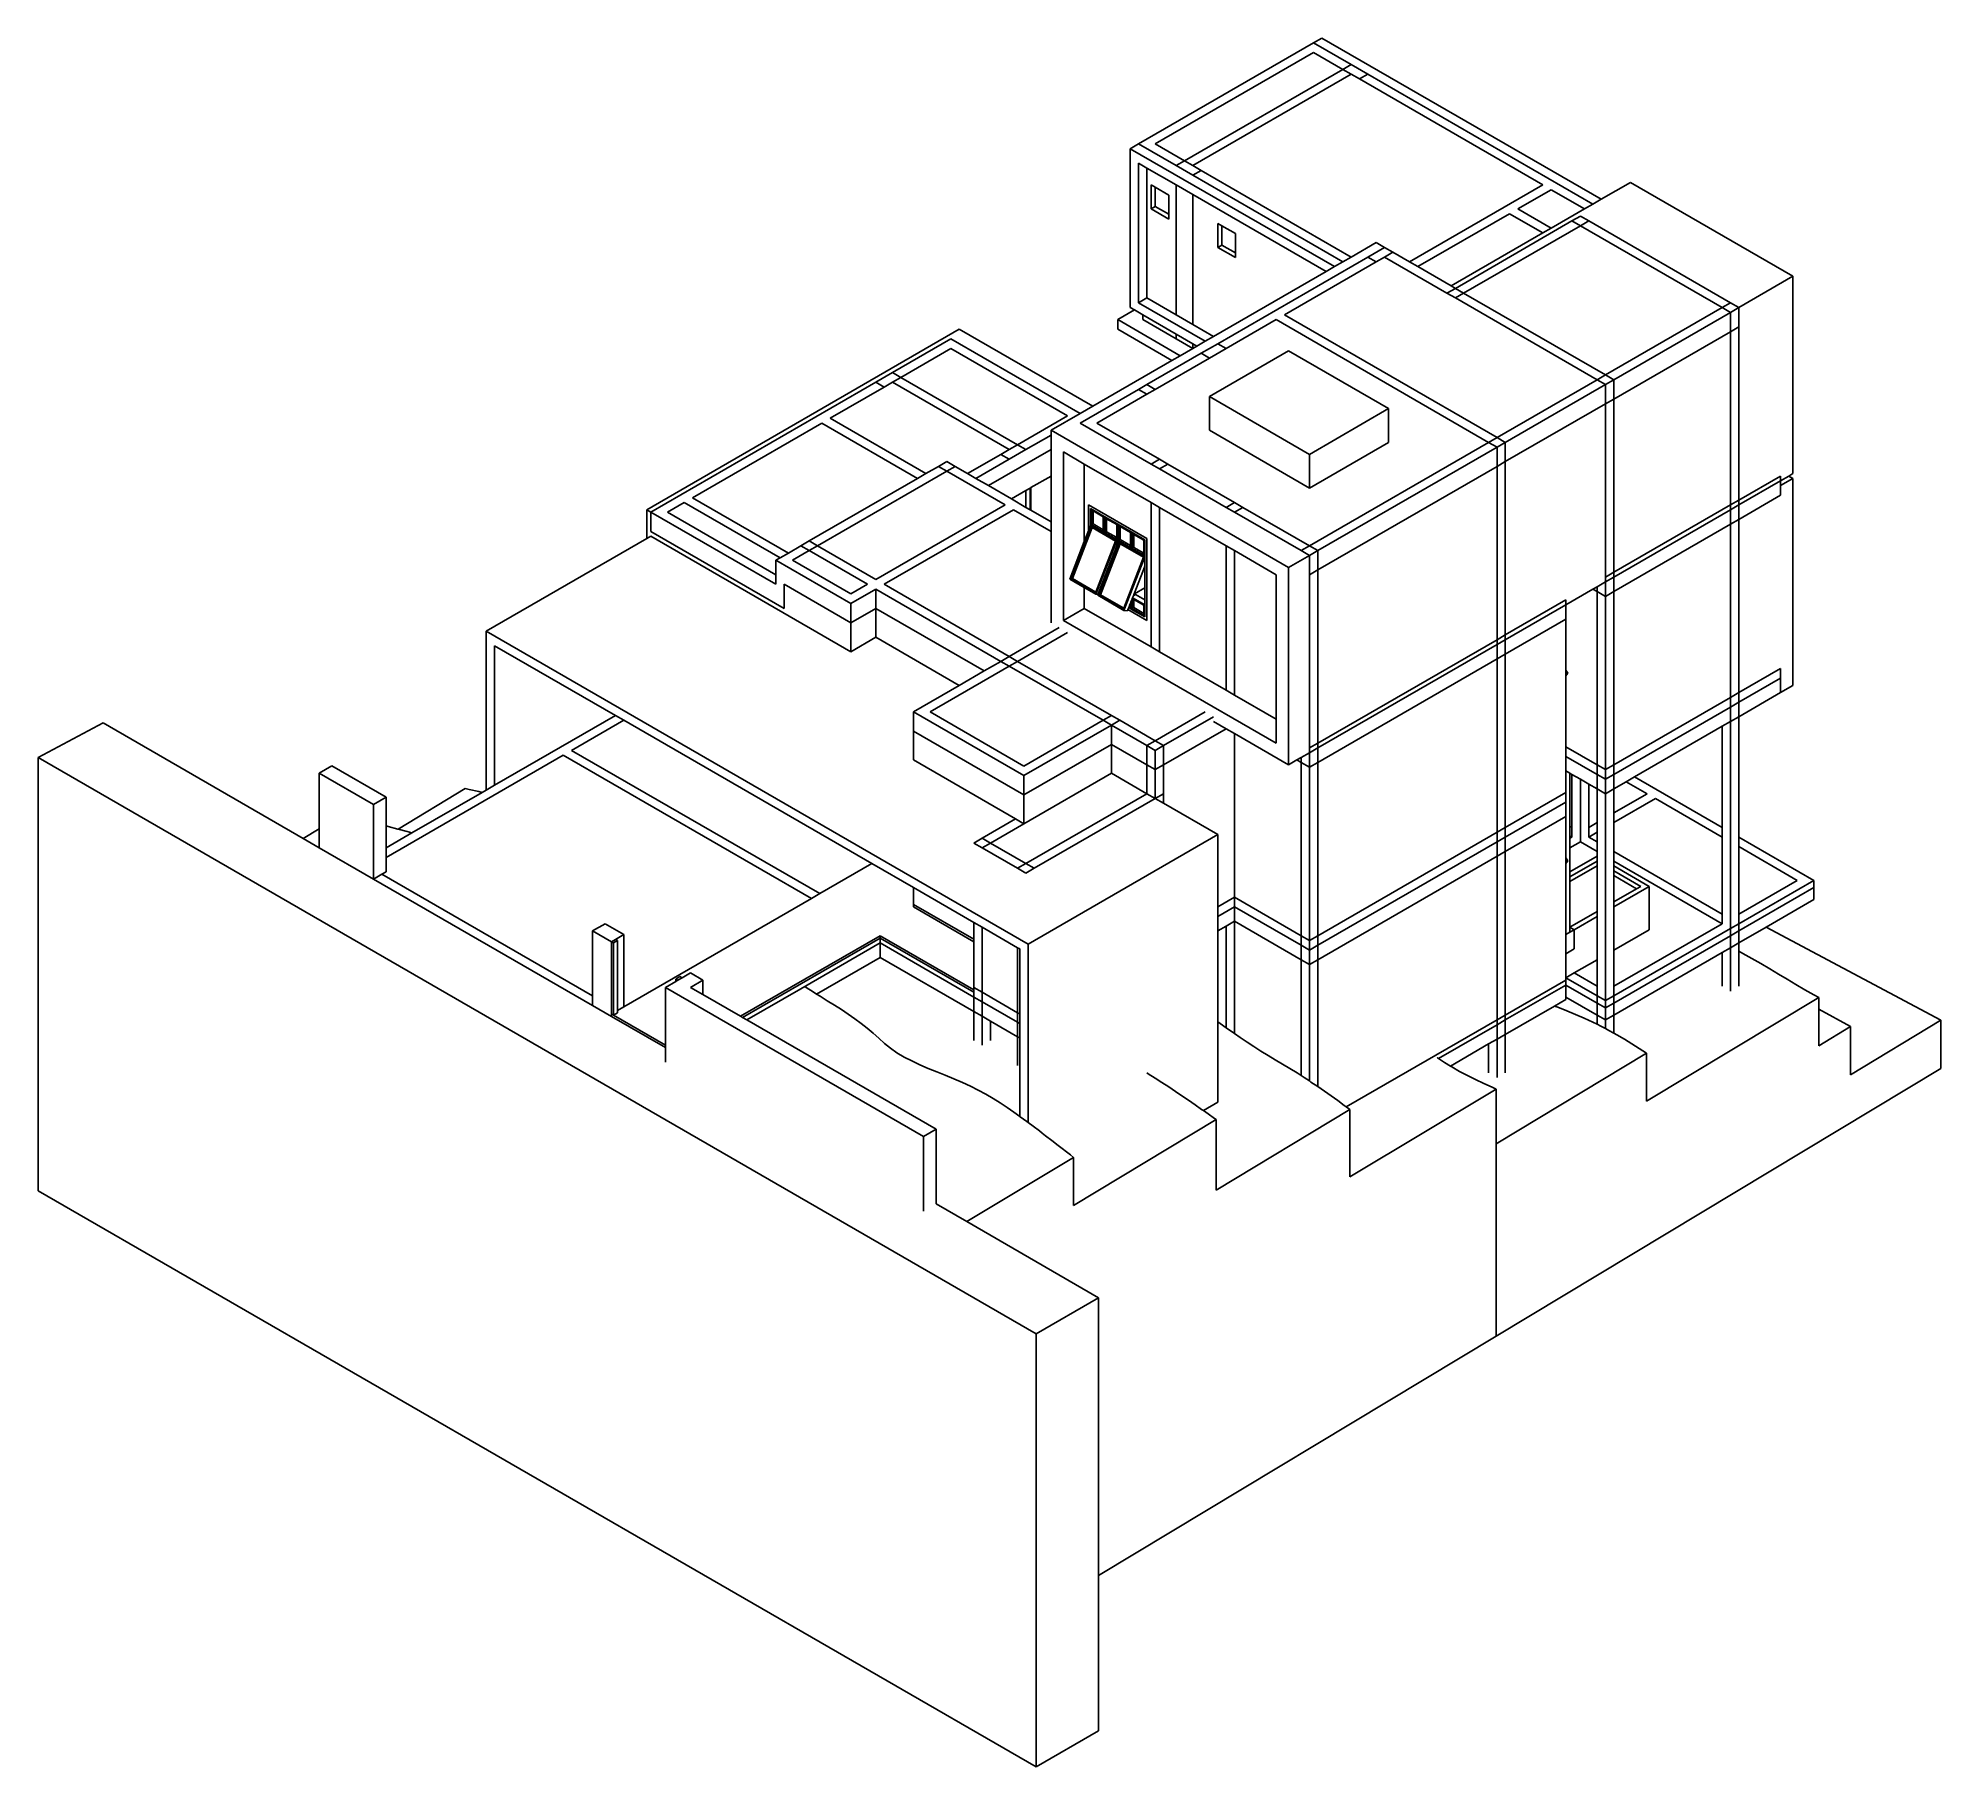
# Model space of a CAD drawing. Extents: x -16.1 to 16.2, y -14.7 to 14.6.
import ezdxf

# ---------------------------------------------------------------- set-up
doc = ezdxf.new("R2010")
doc.units = 0
doc.layers.get('0').update_dxf_attribs({"linetype": 'CONTINUOUS'})

msp = doc.modelspace()

# ---------------------------------------------------------------- linework, layer by layer
for p, q in [((5.525, 14.532), (2.556, 12.818)), ((5.667, 14.614), (5.525, 14.532)), ((5.525, 14.532), (6.162, 14.165)), ((10.404, 11.879), (5.667, 14.614)), ((2.838, 12.818), (5.525, 14.369)), ((5.525, 14.369), (6.02, 14.083)), ((3.333, 12.532), (6.02, 14.083)), ((3.475, 12.45), (6.162, 14.002)), ((6.02, 14.083), (6.162, 14.165)), ((6.02, 14.083), (6.162, 14.002)), ((6.162, 14.165), (6.445, 14.002)), ((6.162, 14.002), (6.303, 13.92)), ((6.303, 13.92), (6.445, 14.002)), ((6.303, 13.92), (9.414, 12.124)), ((6.445, 14.002), (10.263, 11.797)), ((2.556, 12.818), (2.414, 12.736)), ((2.414, 12.736), (2.414, 10.042)), ((2.414, 12.736), (5.879, 10.736)), ((2.556, 12.818), (3.192, 12.45)), ((2.838, 12.818), (3.333, 12.532)), ((2.556, 12.491), (2.556, 10.123)), ((2.556, 12.491), (2.697, 12.409)), ((2.697, 12.409), (2.697, 10.205)), ((2.697, 12.409), (3.192, 12.124)), ((3.192, 12.45), (3.333, 12.532)), ((3.192, 12.45), (3.475, 12.287)), ((3.333, 12.532), (3.475, 12.45)), ((3.475, 12.45), (3.616, 12.369)), ((3.475, 12.287), (3.616, 12.369)), ((3.475, 12.287), (6.02, 10.817)), ((3.616, 12.369), (6.162, 10.899)), ((2.768, 12.124), (2.768, 11.715)), ((2.838, 12.083), (2.768, 12.124)), ((2.838, 12.083), (2.838, 11.756)), ((3.068, 11.95), (2.838, 12.083)), ((3.068, 11.624), (3.068, 11.95)), ((3.192, 12.124), (3.475, 11.96)), ((3.192, 9.919), (3.192, 12.124)), ((3.475, 11.96), (5.738, 10.654)), ((3.475, 9.756), (3.475, 11.96)), ((7.152, 10.817), (9.414, 12.124)), ((8.99, 11.715), (9.556, 12.042)), ((9.556, 12.042), (10.122, 11.715)), ((10.404, 11.879), (10.899, 12.164)), ((10.899, 12.164), (13.657, 10.572)), ((2.768, 11.715), (2.838, 11.756)), ((2.768, 11.715), (3.068, 11.542)), ((2.838, 11.756), (3.068, 11.624)), ((3.068, 11.542), (3.068, 11.624)), ((7.293, 10.736), (8.849, 11.634)), ((8.849, 11.634), (9.414, 11.307)), ((8.99, 11.715), (9.556, 11.389)), ((9.556, 11.389), (10.122, 11.715)), ((10.122, 11.715), (10.263, 11.797)), ((10.263, 11.797), (10.404, 11.879)), ((3.899, 11.47), (3.899, 11.062)), ((3.97, 11.43), (3.899, 11.47)), ((3.97, 11.43), (3.97, 11.103)), ((4.2, 11.297), (3.97, 11.43)), ((7.859, 10.409), (9.414, 11.307)), ((7.93, 10.368), (9.909, 11.511)), ((8.071, 10.287), (10.051, 11.43)), ((9.414, 11.307), (9.556, 11.389)), ((9.909, 11.511), (10.051, 11.593)), ((9.909, 11.511), (10.051, 11.43)), ((10.051, 11.593), (10.192, 11.511)), ((10.051, 11.43), (10.192, 11.511)), ((10.051, 11.43), (12.455, 10.042)), ((10.192, 11.511), (12.596, 10.123)), ((3.899, 11.062), (3.97, 11.103)), ((3.899, 11.062), (4.2, 10.889)), ((3.97, 11.103), (4.2, 10.97)), ((4.2, 10.97), (4.2, 11.297)), ((6.586, 11.144), (6.162, 10.899)), ((6.445, 10.899), (6.727, 11.062)), ((6.727, 11.062), (6.586, 11.144)), ((6.727, 11.062), (6.869, 10.981)), ((6.727, 10.899), (6.869, 10.981)), ((7.152, 10.817), (6.869, 10.981)), ((5.738, 10.654), (3.828, 9.552)), ((3.899, 9.429), (6.445, 10.899)), ((4.2, 10.889), (4.2, 10.97)), ((5.03, 9.919), (6.586, 10.817)), ((5.879, 10.736), (5.738, 10.654)), ((6.02, 10.817), (5.879, 10.736)), ((6.162, 10.899), (6.02, 10.817)), ((6.445, 10.899), (6.586, 10.817)), ((6.586, 10.817), (6.727, 10.899)), ((6.727, 10.899), (7.788, 10.287)), ((7.293, 10.736), (7.152, 10.817)), ((7.859, 10.409), (7.293, 10.736)), ((7.788, 10.287), (7.93, 10.368)), ((7.859, 10.409), (7.93, 10.368)), ((7.93, 10.368), (8.071, 10.287)), ((12.738, 10.042), (13.657, 10.572)), ((13.657, 10.572), (13.657, 7.225)), ((2.485, 10.001), (2.414, 10.042)), ((2.697, 10.205), (2.556, 10.123)), ((2.556, 10.123), (3.687, 9.47)), ((2.697, 10.205), (3.192, 9.919)), ((7.788, 10.287), (7.93, 10.205)), ((7.93, 10.205), (8.071, 10.287)), ((7.93, 10.205), (10.334, 8.817)), ((8.071, 10.287), (10.475, 8.898)), ((10.475, 8.898), (12.455, 10.042)), ((12.455, 10.042), (12.596, 10.123)), ((12.455, 10.042), (12.596, 9.96)), ((12.596, 10.123), (12.738, 10.042)), ((12.738, 10.042), (12.596, 9.96)), ((12.738, 9.715), (12.738, 10.042)), ((2.202, 9.837), (2.485, 10.001)), ((2.202, 9.837), (3.263, 9.225)), ((2.202, 9.674), (2.202, 9.837)), ((2.626, 9.919), (2.485, 10.001)), ((2.626, 9.919), (2.626, 9.837)), ((2.626, 9.919), (3.192, 9.592)), ((2.626, 9.837), (3.192, 9.511)), ((3.192, 9.919), (3.475, 9.756)), ((3.475, 9.756), (3.828, 9.552)), ((4.04, 9.348), (4.889, 9.837)), ((4.889, 9.837), (8.495, 7.755)), ((5.03, 9.919), (8.637, 7.837)), ((12.596, 9.96), (10.617, 8.817)), ((12.596, 9.633), (12.596, 9.96)), ((12.596, 9.633), (12.738, 9.715)), ((12.738, 6.776), (12.738, 9.715)), ((-5.788, 6.612), (-0.485, 9.674)), ((-1.616, 8.939), (-0.626, 9.511)), ((-0.626, 9.511), (1.566, 8.245)), ((-0.485, 9.674), (1.778, 8.368)), ((3.121, 9.143), (2.202, 9.674)), ((3.192, 9.592), (3.475, 9.429)), ((3.192, 9.511), (3.192, 9.592)), ((3.192, 9.511), (3.475, 9.348)), ((3.475, 9.348), (3.475, 9.429)), ((3.475, 9.429), (3.545, 9.388)), ((3.545, 9.388), (3.475, 9.348)), ((3.687, 9.47), (3.545, 9.388)), ((3.616, 9.266), (3.899, 9.429)), ((3.828, 9.552), (3.687, 9.47)), ((3.899, 9.429), (4.04, 9.348)), ((12.596, 9.633), (10.617, 8.49)), ((12.596, 6.694), (12.596, 9.633)), ((-1.475, 8.858), (-0.626, 9.348)), ((-0.626, 9.348), (1.353, 8.204)), ((3.121, 9.143), (1.778, 8.368)), ((2.697, 8.735), (3.616, 9.266)), ((2.838, 8.654), (3.758, 9.184)), ((3.263, 9.225), (3.121, 9.143)), ((3.475, 9.348), (3.263, 9.225)), ((3.616, 9.266), (3.758, 9.184)), ((3.758, 9.184), (4.04, 9.348)), ((5.101, 9.307), (3.758, 8.531)), ((6.798, 8.327), (5.101, 9.307)), ((-5.718, 6.571), (-1.899, 8.776)), ((-1.899, 8.776), (-1.616, 8.939)), ((-1.899, 8.776), (-1.758, 8.694)), ((-1.758, 8.694), (-1.616, 8.776)), ((-1.616, 8.939), (-1.475, 8.858)), ((-1.616, 8.776), (-1.475, 8.858)), ((-1.616, 8.776), (0.363, 7.633)), ((-1.475, 8.858), (0.505, 7.715)), ((2.556, 8.654), (2.697, 8.735)), ((2.697, 8.735), (2.838, 8.654)), ((8.637, 7.837), (10.334, 8.817)), ((10.475, 8.735), (8.778, 7.755)), ((10.334, 8.817), (10.475, 8.898)), ((10.334, 8.817), (10.475, 8.735)), ((10.475, 8.898), (10.617, 8.817)), ((10.617, 8.817), (10.475, 8.735)), ((10.475, 8.409), (10.475, 8.735)), ((10.617, 8.49), (10.617, 8.817)), ((-2.677, 8.164), (-1.758, 8.694)), ((1.566, 8.082), (2.556, 8.654)), ((1.848, 8.082), (2.697, 8.572)), ((2.556, 8.654), (2.697, 8.572)), ((2.697, 8.572), (2.838, 8.654)), ((3.758, 7.96), (3.758, 8.531)), ((3.758, 8.531), (5.455, 7.551)), ((10.475, 8.409), (8.778, 7.429)), ((10.475, 8.409), (10.617, 8.49)), ((10.475, 5.469), (10.475, 8.409)), ((10.617, 5.551), (10.617, 8.49)), ((-5.011, 6.816), (-2.818, 8.082)), ((-2.818, 8.082), (-1.192, 7.143)), ((-2.677, 8.164), (-1.051, 7.225)), ((0.505, 7.715), (1.353, 8.204)), ((1.566, 8.245), (1.071, 7.96)), ((1.778, 8.368), (1.566, 8.245)), ((1.566, 8.082), (2.768, 7.388)), ((1.848, 8.082), (2.909, 7.47)), ((5.455, 7.551), (6.798, 8.327)), ((6.798, 7.755), (6.798, 8.327)), ((0.646, 7.633), (1.071, 7.878)), ((1.071, 7.96), (5.101, 5.632)), ((1.071, 7.878), (1.071, 7.96)), ((1.071, 7.633), (1.071, 7.878)), ((3.758, 7.96), (5.455, 6.98)), ((5.455, 6), (8.495, 7.755)), ((5.455, 6.98), (6.798, 7.755)), ((8.495, 7.755), (8.637, 7.837)), ((8.495, 7.755), (8.637, 7.674)), ((8.637, 7.837), (8.778, 7.755)), ((8.778, 7.755), (8.637, 7.674)), ((8.778, 7.429), (8.778, 7.755)), ((-0.839, 7.347), (-0.697, 7.429)), ((-0.697, 7.429), (-0.556, 7.347)), ((-0.344, 7.225), (0.222, 7.551)), ((-0.202, 7.143), (0.363, 7.47)), ((1.071, 7.633), (0.01, 7.021)), ((0.222, 7.551), (0.363, 7.633)), ((0.222, 7.551), (0.363, 7.47)), ((0.363, 7.633), (0.505, 7.715)), ((0.363, 7.47), (0.646, 7.633)), ((0.505, 7.715), (0.646, 7.633)), ((1.071, 7.184), (1.071, 7.633)), ((1.283, 7.592), (1.283, 4.734)), ((1.636, 7.388), (1.283, 7.592)), ((2.768, 7.388), (2.909, 7.47)), ((2.909, 7.47), (3.05, 7.388)), ((5.455, 6.98), (5.455, 7.551)), ((8.637, 7.674), (5.596, 5.918)), ((8.637, 7.347), (8.637, 7.674)), ((8.637, 7.347), (8.778, 7.429)), ((8.778, 4.489), (8.778, 7.429)), ((-3.031, 6.082), (-1.192, 7.143)), ((-2.889, 6), (-0.697, 7.265)), ((-1.192, 7.143), (-1.051, 7.225)), ((-1.051, 7.225), (-0.839, 7.347)), ((-0.839, 7.347), (-0.697, 7.265)), ((-0.697, 7.265), (-0.556, 7.347)), ((-0.697, 7.265), (0.293, 6.694)), ((-0.344, 7.225), (-0.556, 7.347)), ((-0.202, 7.143), (-0.344, 7.225)), ((0.01, 7.021), (-0.202, 7.143)), ((1.071, 7.184), (0.731, 6.988)), ((1.071, 6.408), (1.071, 7.184)), ((1.636, 7.388), (1.636, 6.074)), ((2.768, 6.735), (1.636, 7.388)), ((2.768, 7.388), (2.909, 7.306)), ((2.909, 7.306), (3.05, 7.388)), ((2.909, 7.306), (4.04, 6.653)), ((3.05, 7.388), (4.182, 6.735)), ((8.637, 7.347), (5.596, 5.592)), ((8.637, 4.408), (8.637, 7.347)), ((12.738, 6.776), (13.445, 7.184)), ((13.445, 7.102), (12.738, 6.694)), ((13.445, 7.102), (13.445, 7.184)), ((13.586, 7.184), (13.445, 7.102)), ((13.445, 7.021), (13.657, 7.143)), ((13.445, 7.102), (13.445, 7.021)), ((13.657, 7.225), (13.586, 7.184)), ((13.586, 7.184), (13.657, 7.143)), ((13.657, 7.143), (13.657, 3.632)), ((-5.011, 6.816), (-3.384, 5.877)), ((0.399, 6.796), (0.01, 7.021)), ((0.646, 6.939), (0.399, 6.796)), ((0.646, 6.653), (0.399, 6.796)), ((0.717, 6.98), (0.646, 6.939)), ((0.646, 6.653), (0.646, 6.939)), ((0.731, 6.988), (0.717, 6.98)), ((0.717, 6.98), (0.717, 6.612)), ((0.731, 6.988), (0.731, 6.604)), ((12.738, 6.449), (13.445, 6.857)), ((13.445, 7.021), (13.445, 6.857)), ((-5.788, 6.122), (-5.788, 6.612)), ((-5.788, 6.612), (-5.718, 6.571)), ((-5.718, 6.245), (-5.718, 6.571)), ((-5.718, 6.571), (-3.596, 5.347)), ((-5.435, 6.571), (-5.152, 6.735)), ((-5.435, 6.571), (-3.596, 5.51)), ((-5.152, 6.735), (-3.526, 5.796)), ((-1.899, 5.428), (0.293, 6.694)), ((-1.758, 5.347), (0.434, 6.612)), ((0.434, 6.612), (1.071, 6.245)), ((0.717, 6.612), (0.646, 6.653)), ((0.731, 6.604), (0.717, 6.612)), ((1.071, 6.408), (0.731, 6.604)), ((1.707, 6.694), (1.707, 6.256)), ((1.707, 6.694), (2.697, 6.122)), ((1.742, 6.633), (1.742, 6.347)), ((1.742, 6.633), (1.972, 6.5)), ((1.756, 6.608), (1.756, 6.355)), ((1.785, 6.592), (1.756, 6.608)), ((1.785, 6.592), (1.785, 6.371)), ((1.958, 6.492), (1.785, 6.592)), ((1.958, 6.271), (1.958, 6.492)), ((1.972, 6.5), (2.202, 6.367)), ((1.972, 6.214), (1.972, 6.5)), ((1.986, 6.476), (1.986, 6.222)), ((2.015, 6.459), (1.986, 6.476)), ((2.015, 6.459), (2.015, 6.239)), ((2.188, 6.359), (2.015, 6.459)), ((2.768, 4.285), (2.768, 6.735)), ((2.909, 6.653), (2.768, 6.735)), ((2.909, 4.204), (2.909, 6.653)), ((4.04, 6), (2.909, 6.653)), ((4.04, 6.653), (4.182, 6.735)), ((4.04, 6.653), (4.182, 6.571)), ((4.182, 6.735), (4.323, 6.653)), ((4.182, 6.571), (4.323, 6.653)), ((4.182, 6.571), (5.313, 5.918)), ((4.323, 6.653), (5.455, 6)), ((10.617, 5.551), (12.596, 6.694)), ((12.596, 6.612), (10.617, 5.469)), ((12.596, 6.694), (12.738, 6.776)), ((12.596, 6.612), (12.596, 6.694)), ((12.738, 6.694), (12.596, 6.612)), ((12.596, 6.367), (12.596, 6.612)), ((12.738, 6.694), (12.738, 6.776)), ((12.738, 6.449), (12.738, 6.694)), ((-5.788, 6.122), (-5.718, 6.163)), ((-5.718, 6.245), (-3.455, 4.938)), ((-5.718, 6.163), (-2.324, 4.204)), ((1.071, 6.245), (1.071, 6.408)), ((1.071, 4.694), (1.071, 6.245)), ((1.749, 6.321), (1.41, 5.446)), ((1.77, 6.309), (1.435, 5.444)), ((1.636, 6.074), (1.707, 6.256)), ((1.707, 6.256), (1.742, 6.347)), ((1.742, 6.347), (1.972, 6.214)), ((1.77, 6.309), (1.749, 6.321)), ((1.756, 6.355), (1.785, 6.371)), ((1.756, 6.355), (1.958, 6.239)), ((2.167, 6.08), (1.77, 6.309)), ((1.785, 6.371), (1.958, 6.271)), ((1.958, 6.239), (1.958, 6.271)), ((1.972, 6.214), (2.188, 6.09)), ((1.986, 6.222), (2.015, 6.239)), ((1.986, 6.222), (2.188, 6.106)), ((2.015, 6.239), (2.188, 6.139)), ((2.188, 6.139), (2.188, 6.359)), ((2.188, 6.106), (2.188, 6.139)), ((2.202, 6.367), (2.432, 6.235)), ((2.202, 6.082), (2.202, 6.367)), ((2.216, 6.343), (2.216, 6.09)), ((2.244, 6.327), (2.216, 6.343)), ((2.244, 6.327), (2.244, 6.106)), ((2.418, 6.226), (2.244, 6.327)), ((2.418, 6.006), (2.418, 6.226)), ((2.432, 5.949), (2.432, 6.235)), ((2.432, 6.235), (2.662, 6.102)), ((2.446, 6.21), (2.446, 5.957)), ((2.474, 6.194), (2.446, 6.21)), ((2.474, 6.194), (2.474, 5.973)), ((2.647, 6.094), (2.474, 6.194)), ((10.617, 5.224), (12.596, 6.367)), ((12.596, 6.367), (12.738, 6.449)), ((12.596, 3.428), (12.596, 6.367)), ((12.738, 3.51), (12.738, 6.449)), ((-8.511, 4.551), (-5.788, 6.122)), ((-3.526, 5.796), (-3.384, 5.877)), ((-3.384, 5.877), (-3.172, 6)), ((-3.313, 5.755), (-3.031, 5.918)), ((-3.172, 6), (-3.031, 6.082)), ((-3.172, 6), (-3.031, 5.918)), ((-3.031, 6.082), (-2.889, 6)), ((-3.031, 5.918), (-2.889, 6)), ((-3.031, 5.918), (-2.041, 5.347)), ((-2.889, 6), (-1.899, 5.428)), ((1.389, 5.436), (1.636, 6.074)), ((1.831, 5.215), (2.167, 6.08)), ((2.188, 6.09), (1.834, 5.178)), ((2.188, 6.001), (1.868, 5.176)), ((2.223, 6.047), (1.884, 5.172)), ((2.244, 6.035), (1.908, 5.17)), ((2.188, 6.001), (2.188, 6.09)), ((2.188, 6.09), (2.202, 6.082)), ((2.216, 6.073), (2.188, 6.001)), ((2.202, 6.082), (2.216, 6.073)), ((2.216, 6.09), (2.244, 6.106)), ((2.216, 6.09), (2.418, 5.973)), ((2.432, 5.949), (2.216, 6.073)), ((2.244, 6.035), (2.223, 6.047)), ((2.244, 6.106), (2.418, 6.006)), ((2.64, 5.806), (2.244, 6.035)), ((2.308, 4.905), (2.662, 5.816)), ((2.418, 5.973), (2.418, 6.006)), ((2.432, 5.949), (2.662, 5.816)), ((2.446, 5.957), (2.474, 5.973)), ((2.446, 5.957), (2.647, 5.841)), ((2.474, 5.973), (2.647, 5.873)), ((2.647, 5.873), (2.647, 6.094)), ((2.647, 5.841), (2.647, 5.873)), ((2.662, 6.102), (2.662, 5.816)), ((2.662, 5.653), (2.662, 5.816)), ((2.697, 4.734), (2.697, 6.122)), ((4.04, 3.55), (4.04, 6)), ((4.182, 5.918), (4.04, 6)), ((4.182, 3.469), (4.182, 5.918)), ((4.889, 5.51), (4.182, 5.918)), ((5.101, 5.632), (5.455, 5.837)), ((5.313, 5.918), (5.455, 6)), ((5.313, 5.918), (5.455, 5.837)), ((5.455, 6), (5.596, 5.918)), ((5.596, 5.918), (5.455, 5.837)), ((5.455, 5.51), (5.455, 5.837)), ((5.596, 5.592), (5.596, 5.918)), ((-3.596, 5.755), (-3.526, 5.796)), ((-2.324, 5.02), (-3.596, 5.755)), ((-3.596, 5.51), (-3.596, 5.755)), ((-3.596, 5.347), (-3.596, 5.51)), ((-3.313, 5.755), (-2.324, 5.183)), ((2.305, 4.941), (2.64, 5.806)), ((2.519, 5.285), (2.626, 5.562)), ((2.626, 5.562), (2.662, 5.653)), ((2.662, 5.326), (2.662, 5.653)), ((4.889, 3.061), (4.889, 5.51)), ((5.101, 5.632), (5.101, 2.285)), ((5.455, 5.51), (5.596, 5.592)), ((5.455, 2.571), (5.455, 5.51)), ((5.596, 2.652), (5.596, 5.592)), ((10.475, 5.469), (10.617, 5.551)), ((10.617, 5.469), (10.617, 5.551)), ((-3.455, 5.347), (-2.324, 4.694)), ((-3.455, 5.347), (-3.455, 4.938)), ((-2.324, 5.183), (-2.041, 5.347)), ((-1.899, 5.265), (-2.324, 5.02)), ((-1.899, 4.938), (-1.899, 5.265)), ((-1.899, 5.265), (0.222, 4.04)), ((-1.758, 5.347), (0.363, 4.122)), ((1.636, 5.293), (1.389, 5.436)), ((1.41, 5.446), (1.827, 5.205)), ((1.41, 5.446), (1.435, 5.444)), ((1.435, 5.444), (1.831, 5.215)), ((1.636, 5.293), (1.636, 4.938)), ((1.834, 5.178), (1.636, 5.293)), ((1.827, 5.205), (1.831, 5.215)), ((1.834, 5.178), (1.868, 5.176)), ((1.868, 5.176), (1.863, 5.162)), ((1.884, 5.172), (2.301, 4.931)), ((1.884, 5.172), (1.908, 5.17)), ((1.908, 5.17), (2.305, 4.941)), ((2.468, 5.153), (2.48, 5.186)), ((2.468, 5.153), (2.502, 5.173)), ((2.48, 5.186), (2.519, 5.285)), ((2.48, 5.186), (2.485, 5.183)), ((2.485, 5.183), (2.662, 5.285)), ((2.485, 5.183), (2.502, 5.173)), ((2.502, 5.173), (2.662, 5.081)), ((2.662, 5.285), (2.662, 5.326)), ((2.662, 5.081), (2.662, 5.285)), ((10.263, 5.265), (9.803, 5)), ((10.334, 5.306), (10.263, 5.265)), ((10.263, 5.265), (10.334, 5.224)), ((10.475, 5.388), (10.334, 5.306)), ((10.334, 5.224), (10.334, 5.306)), ((10.334, 5.224), (10.475, 5.143)), ((10.334, 2.285), (10.334, 5.224)), ((10.475, 5.388), (10.475, 5.469)), ((10.617, 5.469), (10.475, 5.388)), ((10.475, 5.388), (10.475, 5.143)), ((10.475, 5.143), (10.617, 5.224)), ((10.617, 5.224), (10.617, 5.469)), ((10.617, 2.285), (10.617, 5.224)), ((-2.324, 4.694), (-2.324, 5.02)), ((-1.899, 4.938), (-2.324, 4.694)), ((-1.899, 4.938), (-0.061, 3.877)), ((-1.899, 4.938), (-1.899, 4.449)), ((1.636, 4.938), (1.283, 4.734)), ((2.768, 4.285), (1.636, 4.938)), ((1.863, 5.162), (2.308, 4.905)), ((2.301, 4.931), (2.305, 4.941)), ((2.308, 4.905), (2.369, 4.9)), ((2.369, 4.9), (2.377, 4.919)), ((2.377, 4.919), (2.39, 4.952)), ((2.377, 4.919), (2.697, 4.734)), ((2.39, 4.952), (2.395, 4.966)), ((2.39, 4.952), (2.432, 4.928)), ((2.395, 4.966), (2.405, 4.993)), ((2.395, 4.966), (2.418, 4.953)), ((2.405, 4.993), (2.418, 5.024)), ((2.405, 4.993), (2.418, 4.985)), ((2.418, 5.024), (2.432, 5.061)), ((2.418, 4.985), (2.418, 5.024)), ((2.418, 4.953), (2.418, 4.985)), ((2.432, 5.061), (2.446, 5.097)), ((2.432, 4.928), (2.432, 5.061)), ((2.662, 4.796), (2.432, 4.928)), ((2.446, 5.097), (2.449, 5.106)), ((2.446, 5.097), (2.446, 4.936)), ((2.446, 4.936), (2.474, 4.953)), ((2.446, 4.936), (2.647, 4.82)), ((2.449, 5.106), (2.455, 5.119)), ((2.474, 5.092), (2.449, 5.106)), ((2.455, 5.119), (2.468, 5.153)), ((2.455, 5.119), (2.662, 5)), ((2.474, 5.092), (2.474, 4.953)), ((2.647, 4.992), (2.474, 5.092)), ((2.474, 4.953), (2.647, 4.853)), ((2.647, 4.853), (2.647, 4.992)), ((2.647, 4.82), (2.647, 4.853)), ((2.662, 5), (2.662, 5.081)), ((2.662, 5), (2.662, 4.796)), ((8.778, 4.489), (9.803, 5.081)), ((9.803, 5), (8.778, 4.408)), ((9.803, 5), (9.803, 5.081)), ((9.803, 5), (9.803, 4.755)), ((10.475, 2.203), (10.475, 5.143)), ((-8.511, 1.856), (-8.511, 4.551)), ((0.682, -0.757), (-8.511, 4.551)), ((-2.324, 4.694), (-2.324, 4.204)), ((0.363, 4.122), (1.212, 4.612)), ((0.505, 4.04), (1.353, 4.53)), ((4.889, 2.652), (1.283, 4.734)), ((8.778, 4.163), (9.803, 4.755)), ((9.803, 3.889), (9.803, 4.755)), ((-8.369, 4.306), (-8.369, 1.938)), ((-6.319, 3.122), (-8.369, 4.306)), ((-2.324, 4.204), (-1.899, 4.449)), ((-1.899, 4.449), (-0.485, 3.632)), ((2.768, 4.285), (2.909, 4.204)), ((4.04, 3.55), (2.909, 4.204)), ((5.596, 2.652), (8.637, 4.408)), ((8.637, 4.326), (5.596, 2.571)), ((8.637, 4.408), (8.778, 4.489)), ((8.637, 4.326), (8.637, 4.408)), ((8.778, 4.408), (8.637, 4.326)), ((8.637, 4.081), (8.637, 4.326)), ((8.778, 4.408), (8.778, 4.489)), ((8.778, 4.163), (8.778, 4.408)), ((-0.98, 3.183), (0.363, 3.959)), ((-0.061, 3.877), (-0.485, 3.632)), ((0.222, 4.04), (-0.061, 3.877)), ((0.222, 4.04), (0.363, 4.122)), ((0.222, 4.04), (0.363, 3.959)), ((0.363, 4.122), (0.505, 4.04)), ((0.363, 3.959), (0.505, 4.04)), ((0.363, 3.959), (1.954, 3.04)), ((0.505, 4.04), (2.096, 3.122)), ((5.596, 2.326), (8.637, 4.081)), ((8.637, 4.081), (8.778, 4.163)), ((8.637, 1.142), (8.637, 4.081)), ((8.778, 1.223), (8.778, 4.163)), ((9.839, 3.839), (9.803, 3.889)), ((9.803, 3.795), (9.803, 3.889)), ((12.738, 3.51), (13.445, 3.918)), ((13.445, 3.755), (13.445, 3.918)), ((-0.485, 3.632), (-1.263, 3.183)), ((9.839, 3.839), (9.803, 3.795)), ((9.803, 2.591), (9.803, 3.795)), ((13.445, 3.755), (12.738, 3.346)), ((13.445, 3.755), (13.445, 3.51)), ((13.445, 3.51), (13.657, 3.632)), ((4.04, 3.55), (4.182, 3.469)), ((4.889, 3.061), (4.182, 3.469)), ((10.617, 2.285), (12.596, 3.428)), ((12.596, 3.265), (10.617, 2.122)), ((12.596, 3.428), (12.738, 3.51)), ((12.596, 3.265), (12.596, 3.428)), ((12.738, 3.346), (12.596, 3.265)), ((12.596, 3.02), (12.596, 3.265)), ((12.738, 3.346), (12.738, 3.51)), ((13.445, 3.51), (12.738, 3.101)), ((12.738, 3.101), (12.738, 3.346)), ((-15.01, 2.996), (-16.113, 2.408)), ((-11.616, 1.036), (-15.01, 2.996)), ((-8.369, 1.938), (-6.319, 3.122)), ((-7.061, 2.53), (-6.177, 3.04)), ((-6.177, 3.04), (-6.319, 3.122)), ((-1.968, 0.61), (-6.177, 3.04)), ((0.611, 2.101), (-1.263, 3.183)), ((-1.263, 3.183), (-1.263, 2.856)), ((-0.98, 3.183), (0.611, 2.264)), ((0.611, 2.264), (1.954, 3.04)), ((2.096, 2.958), (0.611, 2.101)), ((1.954, 3.04), (2.096, 3.122)), ((1.954, 3.04), (2.096, 2.958)), ((2.096, 3.122), (2.237, 3.04)), ((2.096, 2.958), (2.237, 3.04)), ((2.096, 2.958), (2.096, 2.632)), ((2.096, 2.958), (2.697, 2.611)), ((2.237, 3.04), (2.838, 2.693)), ((2.838, 2.693), (3.687, 3.183)), ((3.828, 3.101), (2.98, 2.611)), ((4.04, 2.897), (3.828, 3.02)), ((4.889, 2.652), (4.889, 3.061)), ((12.455, 2.938), (10.97, 2.081)), ((12.596, 3.02), (12.455, 2.938)), ((12.455, 1.223), (12.455, 2.938)), ((12.596, 3.02), (12.738, 3.101)), ((12.596, -0.491), (12.596, 3.02)), ((12.738, 1.06), (12.738, 3.101)), ((-1.263, 2.856), (0.611, 1.775)), ((-1.263, 2.856), (-1.263, 2.367)), ((0.611, 1.775), (2.096, 2.632)), ((2.096, 2.632), (2.697, 2.285)), ((2.096, 2.142), (2.096, 2.632)), ((2.697, 2.611), (2.838, 2.693)), ((2.838, 2.53), (2.697, 2.611)), ((2.697, 2.285), (2.697, 2.611)), ((2.838, 2.693), (2.98, 2.611)), ((2.98, 2.611), (2.838, 2.53)), ((2.98, 2.285), (4.04, 2.897)), ((2.98, 2.285), (2.98, 2.611)), ((4.182, 2.816), (4.04, 2.897)), ((4.182, 0.039), (4.182, 2.816)), ((5.101, 2.285), (4.182, 2.816)), ((5.455, 2.571), (5.596, 2.652)), ((5.596, 2.571), (5.596, 2.652)), ((9.803, 2.591), (10.334, 2.285)), ((9.803, 2.428), (9.803, 2.591)), ((-16.113, 2.408), (-16.113, -4.941)), ((0.817, -7.367), (-16.113, 2.408)), ((-11.343, 2.144), (-11.131, 2.267)), ((-11.131, 2.267), (-10.21, 1.735)), ((-10.21, 0.712), (-7.203, 2.448)), ((-7.203, 2.448), (-2.993, 0.018)), ((-7.061, 2.53), (-2.852, 0.1)), ((-1.263, 2.367), (0.47, 1.366)), ((2.697, 2.285), (2.838, 2.203)), ((2.697, 1.795), (2.697, 2.285)), ((2.838, 2.53), (2.838, 2.203)), ((2.838, 2.203), (2.98, 2.285)), ((2.98, 1.795), (2.98, 2.285)), ((5.243, 2.367), (5.101, 2.285)), ((5.313, 2.407), (5.243, 2.367)), ((5.243, 2.367), (5.313, 2.326)), ((5.455, 2.489), (5.313, 2.407)), ((5.313, 2.326), (5.313, 2.407)), ((5.313, 2.326), (5.455, 2.244)), ((5.313, -0.614), (5.313, 2.326)), ((5.455, 2.489), (5.455, 2.571)), ((5.596, 2.571), (5.455, 2.489)), ((5.455, 2.489), (5.455, 2.244)), ((5.455, 2.244), (5.596, 2.326)), ((5.596, 2.326), (5.596, 2.571)), ((5.596, -0.614), (5.596, 2.326)), ((10.334, 2.122), (9.803, 2.428)), ((9.803, 2.183), (9.803, 2.428)), ((10.334, 2.285), (10.475, 2.203)), ((10.334, 2.122), (10.334, 2.285)), ((10.475, 2.203), (10.617, 2.285)), ((10.617, 2.122), (10.617, 2.285)), ((-10.422, 1.612), (-11.343, 2.144)), ((-11.343, 1.201), (-11.343, 2.144)), ((-8.369, 1.938), (-8.511, 1.856)), ((0.611, 1.285), (2.096, 2.142)), ((0.611, 2.101), (0.611, 1.775)), ((2.697, 1.795), (2.096, 2.142)), ((2.838, 1.713), (2.838, 2.203)), ((5.455, -0.695), (5.455, 2.244)), ((9.803, 2.183), (9.874, 2.142)), ((9.803, 1.815), (9.803, 2.183)), ((9.874, 1.244), (9.874, 2.142)), ((9.874, 2.142), (9.909, 2.122)), ((9.909, 1.223), (9.909, 2.122)), ((9.909, 2.122), (10.051, 2.04)), ((10.051, 0.978), (10.051, 2.04)), ((10.051, 2.04), (10.192, 1.958)), ((10.192, 1.223), (10.192, 1.958)), ((10.192, 1.958), (10.334, 1.877)), ((10.334, 2.122), (10.475, 2.04)), ((10.334, 1.877), (10.334, 2.122)), ((10.475, 2.203), (10.475, 2.04)), ((10.617, 2.122), (10.475, 2.04)), ((10.475, 2.04), (10.475, 1.795)), ((10.617, 1.877), (10.617, 2.122)), ((10.829, 1.999), (10.617, 1.877)), ((10.97, 2.081), (10.829, 1.999)), ((10.829, 1.999), (11.182, 1.795)), ((12.455, 1.223), (10.97, 2.081)), ((-10.21, 1.735), (-10.422, 1.612)), ((-10.21, 1.249), (-10.21, 1.735)), ((-10.004, 1.194), (-8.865, 1.882)), ((-8.579, 1.817), (-9.77, 1.129)), ((-8.799, 1.867), (-8.865, 1.882)), ((-8.637, 1.831), (-8.799, 1.867)), ((-8.579, 1.817), (-8.637, 1.831)), ((-8.511, 1.856), (-8.579, 1.817)), ((0.611, 1.775), (0.611, 1.285)), ((0.646, 0.611), (2.697, 1.795)), ((0.788, 0.529), (2.838, 1.713)), ((2.697, 1.795), (2.838, 1.713)), ((2.838, 1.713), (2.98, 1.795)), ((2.838, 1.713), (2.98, 1.632)), ((2.98, 1.632), (2.98, 1.795)), ((2.98, 1.632), (3.899, 1.101)), ((8.778, 1.223), (9.803, 1.815)), ((8.778, 1.06), (9.803, 1.652)), ((9.803, 1.815), (9.803, 1.652)), ((9.803, 1.652), (9.803, 1.407)), ((10.334, 1.877), (10.475, 1.795)), ((10.334, 1.305), (10.334, 1.877)), ((10.475, 1.795), (10.617, 1.877)), ((10.475, -1.716), (10.475, 1.795)), ((10.617, 1.468), (10.617, 1.877)), ((10.617, 1.468), (11.182, 1.795)), ((10.617, 1.305), (11.324, 1.713)), ((11.324, 1.713), (12.455, 1.06)), ((-10.422, 0.347), (-10.422, 1.612)), ((-0.096, 1.04), (0.47, 1.366)), ((0.47, 1.366), (0.611, 1.285)), ((8.778, 0.815), (9.803, 1.407)), ((9.803, 0.705), (9.803, 1.407)), ((10.192, 1.223), (10.334, 1.305)), ((10.334, 1.142), (10.334, 1.305)), ((10.617, 1.305), (10.617, 1.468)), ((10.617, 0.815), (10.617, 1.305)), ((-11.616, 1.036), (-11.343, 1.201)), ((-11.343, 0.878), (-11.616, 1.036)), ((-11.343, 0.878), (-11.343, 1.201)), ((-10.172, 1.239), (-10.21, 1.249)), ((-10.21, 0.875), (-10.21, 1.249)), ((-9.77, 1.129), (-10.21, 0.875)), ((-10.012, 1.196), (-10.172, 1.239)), ((-10.004, 1.194), (-10.012, 1.196)), ((-9.853, 1.152), (-10.004, 1.194)), ((-9.77, 1.129), (-9.853, 1.152)), ((-0.238, 0.958), (-0.096, 1.04)), ((-0.096, 1.04), (0.045, 0.958)), ((0.045, 0.958), (0.611, 1.285)), ((0.682, -0.757), (3.899, 1.101)), ((3.899, -0.124), (3.899, 1.101)), ((5.596, -0.614), (8.637, 1.142)), ((5.596, -0.777), (8.637, 0.978)), ((8.637, 1.142), (8.778, 1.223)), ((8.637, 0.978), (8.637, 1.142)), ((8.637, 0.978), (8.778, 1.06)), ((8.637, 0.734), (8.637, 0.978)), ((8.778, 1.06), (8.778, 1.223)), ((8.778, 0.815), (8.778, 1.06)), ((9.874, 1.244), (9.909, 1.223)), ((9.874, 1.081), (9.874, 1.244)), ((9.874, 1.081), (9.909, 1.06)), ((9.874, 1.04), (9.874, 1.081)), ((9.874, 1.04), (9.909, 1.06)), ((9.874, 0.876), (9.874, 1.04)), ((9.874, 0.876), (10.051, 0.978)), ((9.909, 1.06), (9.909, 1.223)), ((10.051, 0.978), (10.334, 0.815)), ((10.192, 1.06), (10.192, 1.223)), ((10.192, 1.06), (10.334, 1.142)), ((10.192, 1.06), (10.334, 0.978)), ((10.334, 0.978), (10.334, 1.142)), ((10.334, 0.815), (10.334, 0.978)), ((12.455, 1.06), (12.455, 1.223)), ((12.455, -0.246), (12.455, 1.06)), ((14.011, 0.325), (12.738, 1.06)), ((12.738, 0.897), (12.738, 1.06)), ((-11.343, 0.878), (-10.422, 0.347)), ((-10.21, 0.712), (-10.21, 0.875)), ((-10.21, 0.469), (-10.21, 0.712)), ((-0.238, 0.958), (-0.096, 0.876)), ((-0.096, 0.876), (0.045, 0.958)), ((-0.096, 0.876), (0.505, 0.529)), ((0.045, 0.958), (0.646, 0.611)), ((5.596, -1.022), (8.637, 0.734)), ((8.637, 0.734), (8.778, 0.815)), ((8.637, -2.043), (8.637, 0.734)), ((8.778, -1.961), (8.778, 0.815)), ((9.839, 0.655), (9.803, 0.705)), ((9.803, 0.611), (9.803, 0.705)), ((9.839, 0.655), (9.803, 0.611)), ((9.874, 0.468), (9.874, 0.876)), ((10.334, 0.734), (9.874, 0.468)), ((10.334, 0.652), (9.874, 0.387)), ((10.334, 0.734), (10.334, 0.815)), ((10.334, 0.652), (10.334, 0.734)), ((10.334, 0.652), (10.334, 0.57)), ((10.617, 0.815), (12.455, -0.246)), ((10.617, 0.652), (10.617, 0.815)), ((10.617, 0.652), (12.455, -0.41)), ((10.617, 0.57), (10.617, 0.652)), ((12.738, 0.897), (13.728, 0.325)), ((12.738, -0.246), (12.738, 0.897)), ((-10.281, 0.429), (-10.422, 0.347)), ((-6.705, -1.799), (-10.422, 0.347)), ((-10.281, 0.429), (-10.21, 0.469)), ((-10.281, 0.429), (-6.705, -1.636)), ((-2.852, 0.1), (-1.968, 0.61)), ((-1.263, 0.203), (-1.968, 0.61)), ((0.505, 0.529), (0.646, 0.611)), ((0.505, 0.529), (0.646, 0.448)), ((0.646, 0.611), (0.788, 0.529)), ((0.646, 0.448), (0.788, 0.529)), ((9.803, -0.593), (9.803, 0.611)), ((10.334, 0.57), (9.874, 0.305)), ((9.874, 0.387), (9.874, 0.468)), ((9.874, 0.305), (9.874, 0.387)), ((10.334, -0.205), (10.334, 0.57)), ((11.218, 0.223), (10.617, 0.57)), ((10.617, 0.489), (10.617, 0.57)), ((11.076, 0.223), (10.617, 0.489)), ((10.617, 0.407), (10.617, 0.489)), ((11.005, 0.182), (10.617, 0.407)), ((10.617, -0.042), (10.617, 0.407)), ((12.738, -0.246), (13.728, 0.325)), ((14.011, 0.325), (12.738, -0.41)), ((14.011, 0.203), (14.011, 0.325)), ((-6.175, -1.819), (-2.993, 0.018)), ((-2.993, 0.018), (-2.852, 0.1)), ((-1.263, 0.203), (-1.263, -0.083)), ((-0.238, -0.389), (-1.263, 0.203)), ((3.899, -0.124), (4.182, 0.039)), ((4.182, 0.039), (5.313, -0.614)), ((4.182, -0.124), (4.182, 0.039)), ((9.874, -0.471), (9.874, 0.305)), ((11.218, 0.223), (10.617, -0.124)), ((10.617, -0.042), (11.005, 0.182)), ((11.005, 0.182), (11.076, 0.223)), ((11.218, -0.512), (11.218, 0.223)), ((12.738, -0.532), (14.011, 0.203)), ((14.011, -0.001), (14.011, 0.203)), ((-1.263, -0.083), (-0.238, -0.675)), ((-1.263, -0.124), (-1.263, -0.083)), ((-1.263, -0.124), (-0.238, -0.716)), ((4.182, -0.124), (3.899, -0.287)), ((3.899, -0.287), (3.899, -0.124)), ((3.899, -0.532), (3.899, -0.287)), ((4.182, -0.369), (4.182, -0.124)), ((4.182, -0.124), (5.313, -0.777)), ((9.874, -0.471), (10.334, -0.205)), ((10.334, -0.287), (9.945, -0.512)), ((10.334, -0.287), (10.334, -0.205)), ((10.334, -1.022), (10.334, -0.287)), ((10.617, -0.124), (10.617, -0.042)), ((10.617, -0.859), (10.617, -0.124)), ((12.455, -0.41), (12.455, -0.246)), ((12.738, -0.41), (12.738, -0.246)), ((13.202, -0.468), (14.011, -0.001)), ((-6.705, -0.533), (-6.493, -0.411)), ((-6.387, -0.717), (-6.705, -0.533)), ((-6.705, -1.636), (-6.705, -0.533)), ((-6.493, -0.411), (-6.175, -0.595)), ((-6.175, -0.595), (-6.317, -0.676)), ((-6.175, -1.819), (-6.175, -0.595)), ((-1.829, -0.614), (-4.197, -1.981)), ((-0.238, -1.532), (-1.829, -0.614)), ((-1.829, -0.655), (-1.829, -0.614)), ((-0.238, -0.389), (-0.238, -0.675)), ((-0.096, -0.471), (-0.238, -0.389)), ((-0.096, -1.573), (-0.096, -0.471)), ((0.505, -0.818), (-0.096, -0.471)), ((3.899, -0.532), (4.04, -0.45)), ((3.899, -2.077), (3.899, -0.532)), ((4.04, -0.45), (4.182, -0.369)), ((4.04, -2.175), (4.04, -0.45)), ((4.182, -0.369), (5.313, -1.022)), ((4.182, -2.273), (4.182, -0.369)), ((5.313, -0.614), (5.455, -0.695)), ((5.313, -0.777), (5.313, -0.614)), ((5.455, -0.695), (5.596, -0.614)), ((5.596, -0.777), (5.596, -0.614)), ((9.803, -0.593), (9.874, -0.552)), ((9.803, -0.92), (9.803, -0.593)), ((9.945, -0.512), (9.874, -0.471)), ((9.874, -0.552), (9.874, -0.471)), ((9.945, -0.512), (9.874, -0.552)), ((9.945, -0.838), (9.945, -0.512)), ((10.617, -1.471), (12.455, -0.41)), ((12.596, -0.491), (10.617, -1.634)), ((10.617, -0.859), (11.218, -0.512)), ((10.617, -1.757), (12.596, -0.614)), ((12.596, -0.491), (12.738, -0.41)), ((12.596, -0.614), (12.596, -0.491)), ((12.596, -0.614), (12.738, -0.532)), ((12.596, -0.818), (12.596, -0.614)), ((12.738, -0.532), (12.738, -0.41)), ((12.738, -0.736), (13.202, -0.468)), ((12.738, -0.736), (12.738, -0.532)), ((13.202, -0.468), (16.168, -2.049)), ((-6.387, -0.717), (-6.317, -0.676)), ((-6.352, -0.737), (-6.387, -0.717)), ((-6.387, -0.717), (-6.387, -1.942)), ((-6.281, -0.697), (-6.352, -0.737)), ((-6.352, -0.737), (-6.352, -1.962)), ((-6.317, -0.676), (-6.281, -0.697)), ((-6.281, -0.697), (-6.281, -1.881)), ((-4.162, -2.002), (-1.829, -0.655)), ((-3.173, -1.513), (-1.829, -0.736)), ((-1.829, -0.655), (-0.238, -1.573)), ((-1.829, -0.655), (-1.829, -0.736)), ((-1.829, -0.736), (-0.238, -1.655)), ((-1.829, -0.736), (-1.829, -0.981)), ((-0.238, -0.675), (-0.238, -0.716)), ((-0.238, -0.716), (-0.238, -1.491)), ((0.505, -1.92), (0.505, -0.818)), ((0.54, -0.838), (0.505, -0.818)), ((0.54, -0.838), (0.54, -1.941)), ((0.682, -3.783), (0.682, -0.757)), ((5.313, -0.777), (5.455, -0.859)), ((5.313, -1.022), (5.313, -0.777)), ((5.455, -0.695), (5.455, -0.859)), ((5.455, -0.859), (5.596, -0.777)), ((5.455, -0.859), (5.455, -1.104)), ((5.596, -1.022), (5.596, -0.777)), ((9.803, -0.92), (9.945, -0.838)), ((9.803, -1.328), (9.803, -0.92)), ((10.617, -1.471), (10.617, -0.859)), ((10.617, -1.961), (12.455, -0.899)), ((12.455, -0.899), (12.596, -0.818)), ((12.455, -1.471), (12.455, -0.899)), ((12.596, -0.818), (12.738, -0.736)), ((12.596, -1.553), (12.596, -0.818)), ((12.738, -0.879), (12.738, -0.736)), ((12.809, -0.915), (12.738, -0.879)), ((12.738, -1.471), (12.738, -0.879)), ((12.962, -0.999), (12.809, -0.915)), ((-5.187, -1.328), (-5.046, -1.246)), ((-5.046, -1.246), (-4.834, -1.369)), ((-1.829, -0.981), (-2.906, -1.603)), ((-1.829, -0.981), (-0.238, -1.9)), ((5.313, -1.022), (5.455, -1.104)), ((5.313, -2.986), (5.313, -1.022)), ((5.455, -1.104), (5.596, -1.022)), ((5.455, -3.078), (5.455, -1.104)), ((5.596, -3.173), (5.596, -1.022)), ((9.803, -1.328), (9.945, -1.246)), ((9.945, -1.246), (10.334, -1.022)), ((9.945, -1.246), (10.334, -1.471)), ((10.334, -1.471), (10.334, -1.022)), ((13.114, -1.086), (12.962, -0.999)), ((13.263, -1.175), (13.114, -1.086)), ((13.412, -1.264), (13.263, -1.175)), ((13.56, -1.354), (13.412, -1.264)), ((-5.47, -1.491), (-5.293, -1.389)), ((-5.47, -1.491), (-1.091, -4.02)), ((-5.47, -1.491), (-5.47, -2.471)), ((-5.293, -1.349), (-5.223, -1.308)), ((-5.293, -1.349), (-5.293, -1.389)), ((-5.258, -1.369), (-5.293, -1.349)), ((-5.293, -1.389), (-5.258, -1.369)), ((-5.258, -1.369), (-5.187, -1.328)), ((-5.223, -1.308), (-5.187, -1.328)), ((-4.834, -1.369), (-5.046, -1.491)), ((-4.834, -1.614), (-5.046, -1.491)), ((-4.834, -1.369), (-4.834, -1.614)), ((-4.197, -1.981), (-4.834, -1.614)), ((-4.091, -2.043), (-3.173, -1.513)), ((-3.171, -1.514), (-4.089, -2.044)), ((-3.171, -1.514), (-3.173, -1.513)), ((-3.105, -1.476), (-3.171, -1.514)), ((-3.081, -1.492), (-3.105, -1.476)), ((-2.963, -1.567), (-3.081, -1.492)), ((-2.906, -1.603), (-2.963, -1.567)), ((-2.844, -1.642), (-2.906, -1.603)), ((-0.238, -1.491), (-0.096, -1.573)), ((-0.238, -1.532), (-0.238, -1.491)), ((-0.238, -1.573), (-0.238, -1.532)), ((-0.238, -1.573), (-0.238, -1.655)), ((-0.096, -1.573), (0.505, -1.92)), ((-0.096, -1.736), (-0.096, -1.573)), ((8.778, -1.961), (9.803, -1.369)), ((8.778, -2.043), (9.803, -1.451)), ((10.334, -1.634), (9.803, -1.328)), ((9.803, -1.369), (9.803, -1.328)), ((9.803, -1.369), (9.803, -1.451)), ((10.334, -1.757), (9.803, -1.451)), ((9.803, -1.655), (9.803, -1.451)), ((10.334, -1.634), (10.334, -1.471)), ((10.617, -1.634), (10.617, -1.471)), ((13.708, -1.444), (13.56, -1.354)), ((13.858, -1.532), (13.708, -1.444)), ((14.01, -1.617), (13.858, -1.532)), ((-6.705, -1.799), (-6.705, -1.636)), ((-6.705, -1.799), (-6.387, -1.983)), ((-6.352, -1.962), (-6.281, -1.921)), ((-6.281, -1.881), (-6.175, -1.819)), ((-6.281, -1.881), (-6.281, -1.921)), ((-2.724, -1.717), (-2.844, -1.642)), ((-2.604, -1.792), (-2.724, -1.717)), ((-2.486, -1.867), (-2.604, -1.792)), ((-2.37, -1.944), (-2.486, -1.867)), ((-0.238, -1.655), (-0.096, -1.736)), ((-0.238, -1.655), (-0.238, -1.9)), ((-0.238, -1.9), (-0.096, -1.981)), ((-0.238, -1.9), (-0.238, -2.39)), ((-0.096, -1.736), (0.505, -2.083)), ((-0.096, -1.981), (-0.096, -1.736)), ((0.505, -1.92), (0.54, -1.941)), ((0.505, -2.083), (0.505, -1.92)), ((8.778, -2.288), (9.611, -1.807)), ((9.611, -1.807), (9.803, -1.696)), ((9.667, -1.827), (9.611, -1.807)), ((9.82, -1.887), (9.667, -1.827)), ((10.334, -1.961), (9.803, -1.655)), ((9.803, -1.696), (9.803, -1.655)), ((9.97, -1.948), (9.82, -1.887)), ((10.334, -1.634), (10.475, -1.716)), ((10.334, -1.757), (10.334, -1.634)), ((10.475, -1.838), (10.334, -1.757)), ((10.334, -1.961), (10.334, -1.757)), ((10.475, -1.716), (10.617, -1.634)), ((10.475, -1.838), (10.475, -1.716)), ((10.475, -1.838), (10.617, -1.757)), ((10.475, -1.838), (10.475, -2.043)), ((10.617, -1.757), (10.617, -1.634)), ((10.617, -1.961), (10.617, -1.757)), ((14.096, -1.663), (11.174, -3.422)), ((14.096, -1.663), (14.01, -1.617)), ((14.096, -1.86), (14.096, -1.663)), ((14.096, -1.86), (14.632, -2.157)), ((14.096, -2.48), (14.096, -1.86)), ((-6.387, -1.942), (-6.387, -1.983)), ((-6.352, -1.962), (-6.387, -1.942)), ((-6.387, -1.983), (-5.47, -2.512)), ((-5.47, -2.471), (-6.352, -1.962)), ((-4.162, -2.002), (-4.197, -1.981)), ((-4.091, -2.043), (-4.162, -2.002)), ((-4.089, -2.044), (-4.091, -2.043)), ((-0.879, -3.897), (-4.089, -2.044)), ((-2.258, -2.022), (-2.37, -1.944)), ((-2.149, -2.102), (-2.258, -2.022)), ((-2.046, -2.184), (-2.149, -2.102)), ((-1.948, -2.269), (-2.046, -2.184)), ((-0.096, -2.471), (-0.096, -1.981)), ((-0.096, -1.981), (0.045, -2.063)), ((0.045, -2.39), (0.045, -2.063)), ((0.045, -2.063), (0.505, -2.328)), ((0.505, -2.083), (0.54, -2.104)), ((0.505, -2.328), (0.505, -2.083)), ((0.54, -1.941), (0.54, -2.104)), ((0.54, -2.104), (0.54, -2.349)), ((3.938, -2.104), (3.899, -2.077)), ((3.899, -3.44), (3.899, -2.077)), ((4.04, -2.175), (3.938, -2.104)), ((4.166, -2.262), (4.04, -2.175)), ((6.08, -3.518), (8.637, -2.043)), ((7.645, -2.697), (8.637, -2.124)), ((8.637, -2.043), (8.778, -1.961)), ((8.637, -2.124), (8.637, -2.043)), ((8.637, -2.124), (8.778, -2.043)), ((8.637, -2.369), (8.637, -2.124)), ((8.778, -2.043), (8.778, -1.961)), ((8.778, -2.288), (8.778, -2.043)), ((10.117, -2.012), (9.97, -1.948)), ((10.26, -2.079), (10.117, -2.012)), ((10.334, -2.115), (10.26, -2.079)), ((10.334, -1.961), (10.475, -2.043)), ((10.334, -2.115), (10.334, -1.961)), ((10.399, -2.148), (10.334, -2.115)), ((10.475, -2.188), (10.399, -2.148)), ((10.475, -2.043), (10.617, -1.961)), ((10.475, -2.188), (10.475, -2.043)), ((10.535, -2.22), (10.475, -2.188)), ((10.617, -2.265), (10.535, -2.22)), ((10.617, -2.265), (10.617, -1.961)), ((14.632, -2.157), (14.096, -2.48)), ((16.168, -2.049), (14.632, -2.973)), ((14.632, -2.157), (14.632, -2.973)), ((16.168, -2.866), (16.168, -2.049)), ((-5.47, -2.471), (-5.47, -2.512)), ((-5.47, -2.512), (-5.47, -2.757)), ((-1.852, -2.355), (-1.948, -2.269)), ((-1.755, -2.44), (-1.852, -2.355)), ((-1.653, -2.523), (-1.755, -2.44)), ((-1.542, -2.6), (-1.653, -2.523)), ((0.505, -2.328), (0.54, -2.349)), ((0.505, -2.818), (0.505, -2.328)), ((0.54, -2.349), (0.54, -2.839)), ((4.182, -2.273), (4.166, -2.262)), ((4.28, -2.341), (4.182, -2.273)), ((4.396, -2.419), (4.28, -2.341)), ((4.513, -2.496), (4.396, -2.419)), ((4.631, -2.573), (4.513, -2.496)), ((4.752, -2.648), (4.631, -2.573)), ((7.847, -2.825), (8.495, -2.451)), ((8.495, -2.451), (8.637, -2.369)), ((8.495, -2.941), (8.495, -2.451)), ((8.637, -2.369), (8.778, -2.288)), ((8.637, -3.022), (8.637, -2.369)), ((8.778, -2.941), (8.778, -2.288)), ((10.668, -2.293), (10.617, -2.265)), ((10.798, -2.369), (10.668, -2.293)), ((10.926, -2.447), (10.798, -2.369)), ((11.051, -2.526), (10.926, -2.447)), ((11.174, -2.605), (11.051, -2.526)), ((-1.421, -2.672), (-1.542, -2.6)), ((-1.291, -2.739), (-1.421, -2.672)), ((-1.154, -2.803), (-1.291, -2.739)), ((-1.013, -2.864), (-1.154, -2.803)), ((-0.868, -2.923), (-1.013, -2.864)), ((0.54, -2.839), (0.54, -3.679)), ((4.876, -2.721), (4.752, -2.648)), ((5, -2.794), (4.876, -2.721)), ((5.124, -2.868), (5, -2.794)), ((5.245, -2.943), (5.124, -2.868)), ((7.627, -2.686), (7.621, -2.682)), ((7.645, -2.697), (7.627, -2.686)), ((7.749, -2.764), (7.645, -2.697)), ((7.847, -2.825), (7.749, -2.764)), ((7.872, -2.841), (7.847, -2.825)), ((8.001, -2.915), (7.872, -2.841)), ((11.174, -2.605), (8.62, -4.142)), ((8.62, -7.408), (16.168, -2.866)), ((11.174, -3.422), (11.174, -2.605)), ((-0.722, -2.982), (-0.868, -2.923)), ((-0.576, -3.042), (-0.722, -2.982)), ((-0.433, -3.103), (-0.576, -3.042)), ((-0.295, -3.167), (-0.433, -3.103)), ((-0.162, -3.234), (-0.295, -3.167)), ((2.721, -2.958), (2.695, -2.942)), ((2.838, -3.031), (2.721, -2.958)), ((2.953, -3.105), (2.838, -3.031)), ((3.068, -3.18), (2.953, -3.105)), ((3.181, -3.255), (3.068, -3.18)), ((5.313, -2.986), (5.245, -2.943)), ((5.364, -3.019), (5.313, -2.986)), ((5.455, -3.078), (5.364, -3.019)), ((5.481, -3.096), (5.455, -3.078)), ((5.596, -3.173), (5.481, -3.096)), ((5.596, -3.174), (5.596, -3.173)), ((5.71, -3.252), (5.596, -3.174)), ((8.62, -3.215), (6.14, -4.707)), ((8.134, -2.987), (8.001, -2.915)), ((8.271, -3.055), (8.134, -2.987)), ((8.412, -3.122), (8.271, -3.055)), ((8.555, -3.186), (8.412, -3.122)), ((8.62, -3.215), (8.555, -3.186)), ((8.62, -4.142), (8.62, -3.215)), ((-0.034, -3.303), (-0.162, -3.234)), ((0.09, -3.376), (-0.034, -3.303)), ((0.209, -3.451), (0.09, -3.376)), ((0.325, -3.527), (0.209, -3.451)), ((0.438, -3.606), (0.325, -3.527)), ((3.293, -3.33), (3.181, -3.255)), ((3.405, -3.406), (3.293, -3.33)), ((3.515, -3.483), (3.405, -3.406)), ((3.625, -3.56), (3.515, -3.483)), ((3.655, -3.581), (3.899, -3.44)), ((5.823, -3.332), (5.71, -3.252)), ((5.934, -3.412), (5.823, -3.332)), ((6.045, -3.492), (5.934, -3.412)), ((6.08, -3.518), (6.045, -3.492)), ((6.12, -3.548), (6.08, -3.518)), ((6.14, -3.562), (6.12, -3.548)), ((0.54, -3.679), (0.438, -3.606)), ((0.549, -3.685), (0.54, -3.679)), ((0.658, -3.765), (0.549, -3.685)), ((0.682, -3.783), (0.658, -3.765)), ((0.766, -3.846), (0.682, -3.783)), ((0.873, -3.927), (0.766, -3.846)), ((3.872, -3.734), (1.452, -5.19)), ((3.655, -3.581), (3.625, -3.56)), ((3.735, -3.637), (3.655, -3.581)), ((3.844, -3.714), (3.735, -3.637)), ((3.872, -3.734), (3.844, -3.714)), ((6.14, -3.562), (3.872, -4.928)), ((3.872, -4.928), (3.872, -3.734)), ((6.14, -4.707), (6.14, -3.562)), ((-1.091, -4.02), (-0.879, -3.897)), ((-1.091, -4.02), (-1.091, -5.285)), ((-0.879, -3.897), (-0.879, -5.163)), ((0.923, -3.965), (0.873, -3.927)), ((0.98, -4.009), (0.923, -3.965)), ((1.086, -4.09), (0.98, -4.009)), ((1.191, -4.171), (1.086, -4.09)), ((1.191, -4.171), (1.401, -4.334)), ((8.62, -7.408), (8.62, -4.142)), ((1.452, -4.374), (-0.358, -5.463)), ((1.452, -4.374), (1.401, -4.334)), ((1.452, -5.19), (1.452, -4.374)), ((0.817, -14.715), (-16.113, -4.941)), ((-0.358, -5.463), (-0.879, -5.163)), ((-0.358, -5.463), (1.878, -6.755)), ((1.878, -6.755), (0.817, -7.367)), ((1.878, -6.755), (1.878, -11.466)), ((0.817, -7.367), (0.817, -14.715)), ((8.62, -7.408), (1.878, -11.466)), ((1.878, -11.466), (1.878, -14.103)), ((1.878, -14.103), (0.817, -14.715))]:
    msp.add_line(p, q)

doc.saveas('drawing.dxf')
